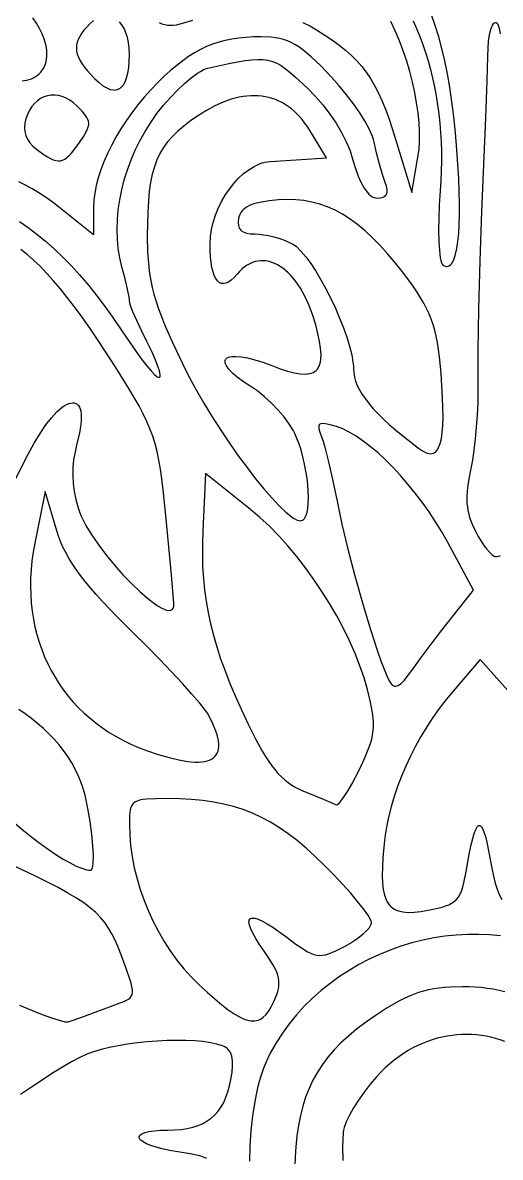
# Model space of a CAD drawing. Header units: millimetres. Extents: x -4.46 to 4.46, y -4.6 to 4.42.
# Drawn here: x -0.707 to 0.033, y -0.084 to 1.675 of the extents above; entities that cross this region are included whole.
import ezdxf

# ---------------------------------------------------------------- set-up
doc = ezdxf.new("R2010")
doc.units = ezdxf.units.MM

msp = doc.modelspace()

# ---------------------------------------------------------------- linework, layer by layer
at = {"flags": 128}
for points in [[(-0.671186, 1.64115), (-0.673614, 1.649115), (-0.676904, 1.657313), (-0.680951, 1.665629), (-0.685652, 1.673949), (-0.690899, 1.682158)], [(-0.59716, 1.677976), (-0.602686, 1.673094), (-0.607658, 1.667903), (-0.611962, 1.662915), (-0.615598, 1.658095), (-0.618566, 1.653409), (-0.620867, 1.648821), (-0.622499, 1.644296), (-0.623463, 1.6398), (-0.623758, 1.635298), (-0.623383, 1.630753), (-0.62234, 1.626133), (-0.620626, 1.621401), (-0.618243, 1.616522), (-0.61519, 1.611462), (-0.611466, 1.606186), (-0.607071, 1.600658), (-0.602006, 1.594844), (-0.595146, 1.587695), (-0.588642, 1.581783), (-0.582506, 1.577103), (-0.576751, 1.573649), (-0.571386, 1.571415), (-0.566426, 1.570395), (-0.564101, 1.570338), (-0.561882, 1.570582), (-0.559769, 1.571127), (-0.557765, 1.571971), (-0.55587, 1.573114), (-0.554087, 1.574556), (-0.550862, 1.578329), (-0.548099, 1.583286), (-0.545813, 1.589421), (-0.544013, 1.596726), (-0.542713, 1.605197), (-0.541924, 1.614826), (-0.541659, 1.625608)], [(-0.541659, 1.625608), (-0.542021, 1.635073), (-0.543076, 1.643851), (-0.544773, 1.651905), (-0.547063, 1.659196), (-0.549897, 1.665685), (-0.553223, 1.671334), (-0.556993, 1.676104)], [(-0.495404, 1.674975), (-0.491151, 1.673053), (-0.486914, 1.671702), (-0.482606, 1.6709), (-0.478142, 1.670626), (-0.473438, 1.670858), (-0.468406, 1.671575), (-0.457024, 1.674376), (-0.443311, 1.678858)], [(-0.272889, 1.674946), (-0.262123, 1.669592), (-0.251631, 1.663567), (-0.238914, 1.655538), (-0.227238, 1.647672), (-0.216524, 1.63986), (-0.206694, 1.631993), (-0.197671, 1.623964), (-0.189376, 1.615665), (-0.181731, 1.606987), (-0.174659, 1.597822), (-0.16808, 1.588062), (-0.161918, 1.577598), (-0.156094, 1.566322), (-0.150529, 1.554127), (-0.145147, 1.540904), (-0.139869, 1.526544), (-0.134616, 1.51094), (-0.129311, 1.493983), (-0.104325, 1.411594), (-0.094673, 1.466206), (-0.093035, 1.478378), (-0.092228, 1.491476), (-0.092221, 1.505377), (-0.092987, 1.519962), (-0.094496, 1.535108), (-0.096719, 1.550695), (-0.099627, 1.5666), (-0.10319, 1.582704), (-0.10738, 1.598884), (-0.112167, 1.61502), (-0.117523, 1.63099), (-0.123419, 1.646672), (-0.129824, 1.661947), (-0.136711, 1.676692)], [(-0.102349, 1.677634), (-0.097015, 1.665653), (-0.092014, 1.653429), (-0.08735, 1.640966), (-0.083023, 1.628272), (-0.079036, 1.615352), (-0.075392, 1.602213), (-0.072093, 1.588861), (-0.06914, 1.575302), (-0.066536, 1.561542), (-0.064284, 1.547588), (-0.062385, 1.533446), (-0.060842, 1.519122), (-0.059657, 1.504621), (-0.058832, 1.489952), (-0.058369, 1.475118), (-0.058271, 1.460128), (-0.05854, 1.444986), (-0.059178, 1.4297), (-0.060186, 1.414275), (-0.061601, 1.392489), (-0.062431, 1.371861), (-0.062692, 1.352866), (-0.062402, 1.335976), (-0.061578, 1.321665), (-0.060237, 1.310404), (-0.059379, 1.306066), (-0.058397, 1.302667), (-0.057296, 1.300268), (-0.056075, 1.298928), (-0.053926, 1.297811), (-0.051867, 1.297168), (-0.049898, 1.296995), (-0.04802, 1.297287), (-0.046234, 1.298041), (-0.044539, 1.299253), (-0.042937, 1.300918), (-0.041428, 1.303032), (-0.038691, 1.308592), (-0.036331, 1.315898), (-0.034353, 1.324918), (-0.032761, 1.335619), (-0.031559, 1.347967), (-0.030751, 1.361929), (-0.03034, 1.377473), (-0.030331, 1.394565), (-0.030728, 1.413171), (-0.031535, 1.433259), (-0.032756, 1.454795), (-0.034395, 1.477747)], [(-0.034395, 1.477747), (-0.036651, 1.503961), (-0.039221, 1.52878), (-0.04213, 1.552287), (-0.045401, 1.574563), (-0.049057, 1.595688), (-0.053123, 1.615745), (-0.057623, 1.634815), (-0.062579, 1.652978), (-0.068016, 1.670317), (-0.073958, 1.686912)], [(0.033337, 1.65767), (0.032043, 1.663844), (0.030683, 1.668604), (0.029262, 1.671882), (0.027786, 1.673608), (0.026242, 1.674283), (0.024761, 1.674375), (0.023346, 1.673898), (0.022001, 1.672866), (0.020731, 1.671293), (0.019539, 1.669194), (0.017407, 1.663471), (0.015639, 1.655812), (0.014266, 1.646329), (0.013323, 1.635136), (0.012841, 1.622344), (0.011815, 1.58486), (0.009787, 1.527039), (0.003911, 1.381942), (0.001019, 1.305528), (-0.001048, 1.230942), (-0.002093, 1.166731), (-0.002172, 1.141187), (-0.001923, 1.121442), (-0.001782, 1.104199), (-0.002165, 1.085826), (-0.003024, 1.06689), (-0.004317, 1.047956), (-0.005996, 1.029589), (-0.008018, 1.012356), (-0.010337, 0.996822), (-0.012909, 0.983553), (-0.016068, 0.967963), (-0.018114, 0.953994), (-0.019022, 0.941327), (-0.018768, 0.929645), (-0.018198, 0.924074), (-0.017329, 0.91863), (-0.016157, 0.913274), (-0.01468, 0.907965), (-0.010798, 0.897332), (-0.005659, 0.886414), (-0.001357, 0.878541), (0.003096, 0.871196), (0.007574, 0.86454), (0.011945, 0.858733), (0.016083, 0.853937), (0.019857, 0.850312), (0.023139, 0.848019), (0.024555, 0.847423), (0.0258, 0.847219), (0.028196, 0.847422), (0.030563, 0.848018), (0.032896, 0.848994)], [(-0.522867, 1.197775), (-0.53031, 1.213116), (-0.536275, 1.226772), (-0.540154, 1.237255), (-0.541121, 1.240843), (-0.541339, 1.243081), (-0.541416, 1.245474), (-0.541988, 1.249519), (-0.544426, 1.26169), (-0.548265, 1.277848), (-0.553117, 1.296247), (-0.556424, 1.310197), (-0.558772, 1.324556), (-0.560174, 1.339263), (-0.560644, 1.354255), (-0.560198, 1.369471), (-0.55885, 1.384847), (-0.556613, 1.400321), (-0.553502, 1.415832), (-0.549532, 1.431317), (-0.544716, 1.446715), (-0.539069, 1.461961), (-0.532605, 1.476995), (-0.525339, 1.491755), (-0.517284, 1.506177), (-0.508455, 1.5202), (-0.498867, 1.533761), (-0.488688, 1.546645), (-0.477961, 1.558939), (-0.467007, 1.570354), (-0.45615, 1.580601), (-0.445711, 1.589393), (-0.436014, 1.596441), (-0.431543, 1.59922), (-0.427379, 1.601456), (-0.423562, 1.603111), (-0.420131, 1.60415), (-0.387548, 1.611275), (-0.37415, 1.613954), (-0.362379, 1.615982), (-0.35201, 1.617314), (-0.342819, 1.617905), (-0.334578, 1.617708), (-0.327063, 1.61668), (-0.320049, 1.614773), (-0.313308, 1.611942), (-0.306617, 1.608142), (-0.29975, 1.603328), (-0.292481, 1.597453), (-0.284584, 1.590472), (-0.266006, 1.573011), (-0.253413, 1.560272), (-0.24173, 1.546943), (-0.231039, 1.533154), (-0.221423, 1.519032), (-0.212962, 1.504707), (-0.20574, 1.490308), (-0.202619, 1.483121), (-0.199839, 1.475964), (-0.197409, 1.468852), (-0.195339, 1.461803), (-0.191388, 1.448468), (-0.187144, 1.436713), (-0.182644, 1.426598), (-0.17793, 1.418185), (-0.173038, 1.411535), (-0.170537, 1.40889), (-0.168007, 1.406709), (-0.165452, 1.404999), (-0.162877, 1.403769), (-0.160287, 1.403025), (-0.157686, 1.402775), (-0.152562, 1.40313), (-0.148481, 1.404208), (-0.145435, 1.406031), (-0.144296, 1.407228), (-0.14341, 1.408621), (-0.142397, 1.411999), (-0.142384, 1.416187), (-0.143359, 1.421207), (-0.145311, 1.427081), (-0.149567, 1.439523), (-0.154209, 1.45544), (-0.158677, 1.472782), (-0.162409, 1.489497), (-0.163493, 1.493704), (-0.165141, 1.49843), (-0.16999, 1.509233), (-0.176686, 1.521493), (-0.184957, 1.534798), (-0.194533, 1.548733), (-0.205143, 1.562886), (-0.216516, 1.576843), (-0.228381, 1.590192), (-0.245208, 1.607779), (-0.259861, 1.621861), (-0.266567, 1.6277), (-0.272962, 1.632796), (-0.279123, 1.637195), (-0.285129, 1.640942), (-0.291057, 1.64408), (-0.296984, 1.646655), (-0.302987, 1.648711), (-0.309145, 1.650293), (-0.315534, 1.651446), (-0.322232, 1.652214), (-0.336867, 1.652775), (-0.349296, 1.652574), (-0.361087, 1.651951), (-0.372308, 1.650875), (-0.383029, 1.649317), (-0.393318, 1.647245), (-0.403244, 1.64463), (-0.412875, 1.641442), (-0.42228, 1.63765), (-0.431528, 1.633224), (-0.440688, 1.628133), (-0.449827, 1.622348), (-0.459015, 1.615838), (-0.468321, 1.608572), (-0.477813, 1.600521), (-0.48756, 1.591654), (-0.497631, 1.581942), (-0.508365, 1.570872), (-0.518662, 1.559348), (-0.528488, 1.547438), (-0.537806, 1.535213), (-0.546582, 1.522739), (-0.554781, 1.510086), (-0.562366, 1.497322), (-0.569303, 1.484516), (-0.575556, 1.471737), (-0.58109, 1.459053), (-0.58587, 1.446532), (-0.589859, 1.434244), (-0.593024, 1.422257), (-0.595328, 1.41064), (-0.596737, 1.399461), (-0.597214, 1.388789), (-0.597214, 1.345914), (-0.651311, 1.389372), (-0.661305, 1.397094), (-0.671424, 1.404301), (-0.681657, 1.410993), (-0.691995, 1.417171), (-0.702428, 1.422834), (-0.712945, 1.427984)], [(-0.707743, 1.584605), (-0.703931, 1.584968), (-0.700233, 1.585629), (-0.696665, 1.586582), (-0.693244, 1.58782), (-0.689984, 1.589337), (-0.686901, 1.591127), (-0.684012, 1.593183), (-0.681331, 1.595498), (-0.678875, 1.598066), (-0.67666, 1.60088), (-0.6747, 1.603934), (-0.673013, 1.607222), (-0.671613, 1.610737), (-0.670516, 1.614472), (-0.669738, 1.618421), (-0.669295, 1.622578), (-0.669203, 1.626936), (-0.669477, 1.631488), (-0.670133, 1.636228), (-0.671186, 1.64115)], [(-0.62245, 1.545289), (-0.628069, 1.55037), (-0.633826, 1.554552), (-0.639673, 1.557848), (-0.645562, 1.56027), (-0.651446, 1.56183), (-0.657277, 1.562538), (-0.663006, 1.562409), (-0.668586, 1.561452), (-0.673969, 1.559681), (-0.679107, 1.557107), (-0.683953, 1.553742), (-0.688458, 1.549598), (-0.692575, 1.544686), (-0.696256, 1.53902), (-0.699452, 1.53261), (-0.702117, 1.525469), (-0.703729, 1.518785), (-0.704268, 1.512305), (-0.703739, 1.506045), (-0.702148, 1.50002), (-0.699501, 1.494245), (-0.695805, 1.488737), (-0.691063, 1.48351), (-0.685284, 1.478581), (-0.673511, 1.470037), (-0.668436, 1.466753), (-0.663812, 1.464141), (-0.659571, 1.462213), (-0.655645, 1.460979), (-0.651966, 1.460449), (-0.648468, 1.460636), (-0.645082, 1.461549), (-0.64174, 1.4632), (-0.638376, 1.465599), (-0.63492, 1.468756), (-0.631307, 1.472684), (-0.627467, 1.477392), (-0.618839, 1.489192), (-0.61236, 1.498773), (-0.607798, 1.506637), (-0.606246, 1.510078), (-0.605184, 1.513274), (-0.604618, 1.516287), (-0.604551, 1.519178), (-0.604987, 1.522008), (-0.605929, 1.524839), (-0.607383, 1.527733), (-0.609351, 1.53075), (-0.614847, 1.537403), (-0.62245, 1.545289)], [(-0.283117, 1.033053), (-0.285343, 1.037907), (-0.288028, 1.042947), (-0.29463, 1.053427), (-0.302635, 1.064174), (-0.311752, 1.074869), (-0.321695, 1.085193), (-0.332172, 1.094826), (-0.342895, 1.103451), (-0.353575, 1.110747), (-0.36508, 1.118255), (-0.374558, 1.125255), (-0.382057, 1.131701), (-0.387625, 1.137545), (-0.39131, 1.142738), (-0.39246, 1.145076), (-0.393158, 1.147233), (-0.393408, 1.149204), (-0.393218, 1.150982), (-0.392592, 1.152563), (-0.391537, 1.153938), (-0.390059, 1.155104), (-0.388163, 1.156052), (-0.385857, 1.156779), (-0.383144, 1.157277), (-0.376527, 1.157565), (-0.368361, 1.156868), (-0.358691, 1.155139), (-0.347567, 1.152328), (-0.335036, 1.14839), (-0.321145, 1.143275), (-0.308262, 1.138478), (-0.296652, 1.134733), (-0.286289, 1.132065), (-0.277146, 1.130498), (-0.269197, 1.130058), (-0.265662, 1.130268), (-0.262415, 1.130768), (-0.259454, 1.131562), (-0.256774, 1.132653), (-0.254373, 1.134044), (-0.252247, 1.135739), (-0.250393, 1.137739), (-0.248808, 1.140048), (-0.247488, 1.14267), (-0.24643, 1.145607), (-0.245631, 1.148862), (-0.245087, 1.152439), (-0.244752, 1.16057), (-0.245399, 1.170023), (-0.247001, 1.180824), (-0.249532, 1.192997), (-0.252964, 1.206567), (-0.257873, 1.222611), (-0.263501, 1.237398), (-0.269771, 1.250879), (-0.276607, 1.263005), (-0.283933, 1.273726), (-0.287755, 1.278545), (-0.291671, 1.282993), (-0.29567, 1.287067), (-0.299744, 1.290758), (-0.303883, 1.294061), (-0.308077, 1.296969), (-0.312317, 1.299478), (-0.316592, 1.30158), (-0.320895, 1.303269), (-0.325213, 1.304539), (-0.32954, 1.305385), (-0.333864, 1.305799), (-0.338176, 1.305776), (-0.342466, 1.305309), (-0.346726, 1.304393), (-0.350945, 1.303021), (-0.355113, 1.301187), (-0.359222, 1.298885), (-0.363261, 1.296108), (-0.367222, 1.292851), (-0.371093, 1.289108), (-0.374867, 1.284872), (-0.379532, 1.279694), (-0.383972, 1.275655), (-0.388177, 1.272745), (-0.392137, 1.27095), (-0.395841, 1.27026), (-0.399278, 1.270662), (-0.402438, 1.272145), (-0.40531, 1.274695), (-0.407883, 1.278302), (-0.410148, 1.282953), (-0.412094, 1.288637), (-0.413709, 1.295341), (-0.414984, 1.303054), (-0.415907, 1.311763), (-0.416469, 1.321456), (-0.416659, 1.332122), (-0.416098, 1.343096), (-0.414469, 1.354173), (-0.41185, 1.365246), (-0.40832, 1.376208), (-0.403957, 1.386949), (-0.398841, 1.397362), (-0.39305, 1.40734), (-0.386664, 1.416773), (-0.37976, 1.425555), (-0.372418, 1.433577), (-0.364717, 1.440731), (-0.356735, 1.446909), (-0.348551, 1.452004), (-0.340244, 1.455907), (-0.336069, 1.457378), (-0.331892, 1.45851), (-0.327725, 1.459291), (-0.323575, 1.459706), (-0.267561, 1.463164), (-0.236506, 1.465275), (-0.262811, 1.50865), (-0.266406, 1.514293), (-0.270152, 1.519621), (-0.274047, 1.524633), (-0.278088, 1.529328), (-0.282269, 1.533707), (-0.286589, 1.537768), (-0.291042, 1.541511), (-0.295626, 1.544937), (-0.300338, 1.548043), (-0.305172, 1.550831), (-0.310127, 1.553299), (-0.315197, 1.555447), (-0.320381, 1.557274), (-0.325673, 1.558781), (-0.331071, 1.559966), (-0.33657, 1.560829), (-0.342168, 1.56137), (-0.34786, 1.561588), (-0.353643, 1.561483), (-0.359514, 1.561054), (-0.365468, 1.560301), (-0.371503, 1.559224), (-0.383798, 1.556093), (-0.39637, 1.551659), (-0.409192, 1.545917), (-0.422232, 1.538865), (-0.435464, 1.530497), (-0.447036, 1.522368), (-0.45746, 1.514382), (-0.466792, 1.506408), (-0.475086, 1.498313), (-0.482399, 1.489967), (-0.488785, 1.481237), (-0.494301, 1.471992), (-0.499001, 1.4621), (-0.50294, 1.451429), (-0.506175, 1.439847), (-0.50876, 1.427223), (-0.510751, 1.413425), (-0.512204, 1.398321), (-0.513172, 1.38178), (-0.513713, 1.36367), (-0.513881, 1.343858), (-0.513393, 1.319009), (-0.512724, 1.307517), (-0.511721, 1.296462), (-0.510346, 1.285701), (-0.508558, 1.275096), (-0.506321, 1.264505), (-0.503594, 1.253789), (-0.500341, 1.242807), (-0.496521, 1.23142), (-0.492096, 1.219486), (-0.487027, 1.206866), (-0.474806, 1.179007), (-0.459548, 1.146719), (-0.449374, 1.126569), (-0.438156, 1.105904), (-0.426081, 1.084974), (-0.413337, 1.064031), (-0.400112, 1.043324), (-0.386594, 1.023104), (-0.37297, 1.003622), (-0.359428, 0.985127), (-0.346156, 0.967871), (-0.333342, 0.952103), (-0.321174, 0.938074), (-0.309839, 0.926034), (-0.299525, 0.916234), (-0.29481, 0.912252), (-0.29042, 0.908924), (-0.28638, 0.906281), (-0.282712, 0.904354), (-0.279441, 0.903175), (-0.276589, 0.902775), (-0.27486, 0.903001), (-0.273265, 0.903665), (-0.271803, 0.90475), (-0.270474, 0.906235), (-0.268208, 0.910331), (-0.266461, 0.915801), (-0.265224, 0.922492), (-0.26449, 0.930252), (-0.264251, 0.938928), (-0.264499, 0.948367), (-0.265227, 0.958417), (-0.266428, 0.968926), (-0.268093, 0.97974), (-0.270214, 0.990707), (-0.272785, 1.001674), (-0.275798, 1.012489), (-0.279244, 1.023), (-0.283117, 1.033053)], [(-0.05895, 1.131428), (-0.06139, 1.157012), (-0.062833, 1.168361), (-0.064485, 1.178905), (-0.06639, 1.188764), (-0.068591, 1.198055), (-0.071134, 1.206896), (-0.074061, 1.215405), (-0.077419, 1.223702), (-0.081251, 1.231904), (-0.085601, 1.240129), (-0.090513, 1.248496), (-0.096032, 1.257123), (-0.102202, 1.266129), (-0.116673, 1.285747), (-0.129091, 1.30155), (-0.14125, 1.31607), (-0.153198, 1.329334), (-0.164981, 1.341371), (-0.176645, 1.352207), (-0.188238, 1.36187), (-0.199804, 1.370388), (-0.211391, 1.377787), (-0.223046, 1.384096), (-0.234815, 1.389342), (-0.246744, 1.393552), (-0.25888, 1.396753), (-0.271269, 1.398974), (-0.283958, 1.400241), (-0.296994, 1.400582), (-0.310423, 1.400025), (-0.32488, 1.398649), (-0.337171, 1.396763), (-0.347419, 1.394311), (-0.351817, 1.392854), (-0.355751, 1.391233), (-0.359237, 1.389442), (-0.362292, 1.387474), (-0.364929, 1.38532), (-0.367167, 1.382974), (-0.369019, 1.380429), (-0.370502, 1.377677), (-0.371631, 1.374712), (-0.372423, 1.371525), (-0.373122, 1.365596), (-0.372784, 1.36055), (-0.372217, 1.358349), (-0.37138, 1.356358), (-0.370268, 1.354573), (-0.368879, 1.352992), (-0.367209, 1.35161), (-0.365253, 1.350424), (-0.360471, 1.348625), (-0.354505, 1.347566), (-0.347325, 1.347219), (-0.340783, 1.346913), (-0.333576, 1.346036), (-0.325938, 1.344649), (-0.318108, 1.342813), (-0.310322, 1.340591), (-0.302816, 1.338044), (-0.295826, 1.335233), (-0.289589, 1.332219), (-0.286392, 1.330241), (-0.283045, 1.327662), (-0.275968, 1.320841), (-0.268491, 1.312024), (-0.260743, 1.30148), (-0.252858, 1.289478), (-0.244966, 1.276286), (-0.237198, 1.262173), (-0.229686, 1.247407), (-0.222562, 1.232257), (-0.215957, 1.216992), (-0.210001, 1.201879), (-0.204828, 1.187188), (-0.200567, 1.173187), (-0.19735, 1.160145), (-0.195309, 1.14833), (-0.194771, 1.142967), (-0.194575, 1.138011), (-0.194192, 1.131823), (-0.193079, 1.125507), (-0.191226, 1.119049), (-0.188618, 1.112432), (-0.185243, 1.105643), (-0.181089, 1.098664), (-0.176143, 1.091481), (-0.170393, 1.084079), (-0.163825, 1.076441), (-0.156428, 1.068553), (-0.148188, 1.060398), (-0.139093, 1.051962), (-0.12913, 1.043229), (-0.118287, 1.034184), (-0.093909, 1.015094), (-0.087786, 1.010938), (-0.08223, 1.008167), (-0.079662, 1.007309), (-0.077232, 1.00681), (-0.074939, 1.006671), (-0.072782, 1.006897), (-0.070761, 1.007491), (-0.068873, 1.008458), (-0.067118, 1.0098), (-0.065494, 1.011522), (-0.064001, 1.013628), (-0.062638, 1.01612), (-0.060294, 1.022282), (-0.058455, 1.030037), (-0.057111, 1.039414), (-0.056254, 1.050444), (-0.055874, 1.063157), (-0.055962, 1.077582), (-0.05651, 1.093749), (-0.057509, 1.111687), (-0.05895, 1.131428)], [(-0.711877, 1.36635), (-0.69843, 1.357173), (-0.684988, 1.34709), (-0.671562, 1.336106), (-0.658163, 1.324224), (-0.644803, 1.311448), (-0.631493, 1.297784), (-0.618243, 1.283234), (-0.605064, 1.267804), (-0.591968, 1.251497), (-0.578965, 1.234318), (-0.566067, 1.21627), (-0.553284, 1.197358), (-0.541899, 1.180332), (-0.531656, 1.165581), (-0.522583, 1.153104), (-0.514705, 1.142902), (-0.508048, 1.134974), (-0.502638, 1.12932), (-0.498501, 1.12594), (-0.496919, 1.125102), (-0.495664, 1.124832), (-0.494741, 1.125131), (-0.494152, 1.125998), (-0.493901, 1.127433), (-0.493991, 1.129436), (-0.495208, 1.135147), (-0.497829, 1.14313), (-0.501879, 1.153384), (-0.507384, 1.16591), (-0.514372, 1.180707), (-0.522867, 1.197775)], [(-0.4852, 0.911053), (-0.489302, 0.95062), (-0.491374, 0.967528), (-0.49358, 0.982868), (-0.496007, 0.996903), (-0.498745, 1.009896), (-0.501882, 1.022108), (-0.505508, 1.033803), (-0.50971, 1.045242), (-0.514578, 1.056689), (-0.520201, 1.068406), (-0.526667, 1.080654), (-0.534066, 1.093698), (-0.542485, 1.107798), (-0.562742, 1.140219), (-0.589877, 1.181939), (-0.602587, 1.200671), (-0.614787, 1.218056), (-0.626527, 1.23415), (-0.637853, 1.249006), (-0.648814, 1.262679), (-0.659457, 1.275225), (-0.66983, 1.286696), (-0.679981, 1.297149), (-0.689956, 1.306636), (-0.699805, 1.315214), (-0.709574, 1.322935)], [(-0.731548, 0.940706), (-0.698506, 1.005747), (-0.689212, 1.023008), (-0.679984, 1.038225), (-0.67094, 1.051375), (-0.662194, 1.06243), (-0.653863, 1.071366), (-0.649889, 1.075031), (-0.646062, 1.078156), (-0.642397, 1.080739), (-0.638909, 1.082775), (-0.635611, 1.084263), (-0.632518, 1.085199), (-0.629645, 1.085579), (-0.627006, 1.0854), (-0.624616, 1.084659), (-0.622489, 1.083353), (-0.620639, 1.081479), (-0.619082, 1.079034), (-0.617832, 1.076013), (-0.616902, 1.072415), (-0.616309, 1.068236), (-0.616065, 1.063472), (-0.616186, 1.058121), (-0.616687, 1.05218), (-0.617581, 1.045644), (-0.618883, 1.038511), (-0.62277, 1.022442), (-0.625822, 1.009817), (-0.627948, 0.997371), (-0.629144, 0.98504), (-0.62941, 0.972761), (-0.628745, 0.960472), (-0.627147, 0.94811), (-0.624614, 0.935611), (-0.621145, 0.922914), (-0.618906, 0.916461), (-0.616072, 0.909684), (-0.612686, 0.902627), (-0.608793, 0.895334), (-0.599659, 0.880216), (-0.589023, 0.864684), (-0.577238, 0.849089), (-0.564656, 0.833784), (-0.55163, 0.819123), (-0.538513, 0.805457), (-0.525657, 0.79314), (-0.513414, 0.782524), (-0.502138, 0.773962), (-0.496972, 0.770561), (-0.49218, 0.767806), (-0.487806, 0.765741), (-0.483894, 0.76441), (-0.480488, 0.763857), (-0.477632, 0.764126), (-0.47537, 0.76526), (-0.473746, 0.767306), (-0.472804, 0.770305), (-0.472589, 0.774303), (-0.476447, 0.818766), (-0.4852, 0.911053)], [(-0.04245, 0.752581), (-0.00852, 0.795108), (-0.04902, 0.869983), (-0.057915, 0.885718), (-0.067447, 0.90125), (-0.077531, 0.916492), (-0.088083, 0.931358), (-0.099021, 0.94576), (-0.110261, 0.959611), (-0.121718, 0.972824), (-0.13331, 0.985313), (-0.144952, 0.996991), (-0.156561, 1.00777), (-0.168054, 1.017563), (-0.179346, 1.026284), (-0.190354, 1.033846), (-0.200995, 1.040161), (-0.211185, 1.045144), (-0.220839, 1.048706), (-0.230424, 1.051418), (-0.237782, 1.053003), (-0.243071, 1.053354), (-0.244988, 1.053033), (-0.246447, 1.052364), (-0.247466, 1.051332), (-0.248066, 1.049925), (-0.248266, 1.048129), (-0.248085, 1.04593), (-0.246661, 1.040273), (-0.24395, 1.032844), (-0.241606, 1.026081), (-0.238858, 1.016758), (-0.232551, 0.99211), (-0.225833, 0.962257), (-0.219506, 0.930553), (-0.216381, 0.91481), (-0.212576, 0.897399), (-0.203294, 0.858832), (-0.192391, 0.817365), (-0.1806, 0.775513), (-0.168651, 0.735789), (-0.157275, 0.700707), (-0.152032, 0.685693), (-0.147206, 0.672781), (-0.142889, 0.662287), (-0.139173, 0.654525), (-0.136181, 0.649977), (-0.134613, 0.648386), (-0.132979, 0.647259), (-0.131262, 0.646605), (-0.129447, 0.646431), (-0.12752, 0.646744), (-0.125466, 0.647553), (-0.123269, 0.648864), (-0.120915, 0.650685), (-0.115675, 0.655888), (-0.109624, 0.663222), (-0.102645, 0.672747), (-0.089771, 0.690594), (-0.074131, 0.711596), (-0.0577, 0.733132), (-0.04245, 0.752581)], [(-0.173034, 0.641081), (-0.178236, 0.659373), (-0.184619, 0.678117), (-0.192104, 0.697193), (-0.200614, 0.716479), (-0.210069, 0.735856), (-0.220393, 0.755202), (-0.231506, 0.774397), (-0.243331, 0.79332), (-0.255789, 0.811851), (-0.268802, 0.82987), (-0.282292, 0.847254), (-0.29618, 0.863885), (-0.310389, 0.879641), (-0.324841, 0.894402), (-0.339457, 0.908047), (-0.354159, 0.920456), (-0.423603, 0.9759), (-0.427867, 0.887247), (-0.428528, 0.868109), (-0.428625, 0.849491), (-0.428135, 0.831295), (-0.427035, 0.813419), (-0.425301, 0.795766), (-0.42291, 0.778233), (-0.419838, 0.760723), (-0.416063, 0.743134), (-0.411561, 0.725368), (-0.406308, 0.707324), (-0.400282, 0.688902), (-0.393459, 0.670003), (-0.385815, 0.650527), (-0.377328, 0.630373), (-0.367973, 0.609443), (-0.357728, 0.587636), (-0.346435, 0.564989), (-0.335891, 0.5458), (-0.330814, 0.537397), (-0.325819, 0.529732), (-0.320873, 0.522763), (-0.31594, 0.516447), (-0.310986, 0.510742), (-0.305976, 0.505606), (-0.300876, 0.500997), (-0.29565, 0.496872), (-0.290264, 0.49319), (-0.284683, 0.489907), (-0.278873, 0.486982), (-0.272798, 0.484372), (-0.239758, 0.470815), (-0.227979, 0.465644), (-0.221603, 0.462497), (-0.220685, 0.462339), (-0.2195, 0.462788), (-0.216405, 0.465396), (-0.212466, 0.470097), (-0.207832, 0.476667), (-0.202651, 0.484882), (-0.197072, 0.494517), (-0.191242, 0.505348), (-0.185311, 0.51715), (-0.176855, 0.535227), (-0.170569, 0.550633), (-0.168209, 0.557637), (-0.166356, 0.564335), (-0.164997, 0.570848), (-0.164121, 0.577298), (-0.163714, 0.583804), (-0.163767, 0.590488), (-0.164265, 0.59747), (-0.165198, 0.604871), (-0.168319, 0.621413), (-0.173034, 0.641081)], [(-0.418603, 0.600858), (-0.420741, 0.604381), (-0.423844, 0.608803), (-0.432706, 0.62008), (-0.444711, 0.634166), (-0.459381, 0.650539), (-0.476239, 0.668674), (-0.494806, 0.68805), (-0.514606, 0.708142), (-0.535159, 0.728428), (-0.561158, 0.754263), (-0.583345, 0.777547), (-0.593107, 0.788363), (-0.602034, 0.798699), (-0.610164, 0.808606), (-0.617537, 0.818138), (-0.624193, 0.827346), (-0.63017, 0.836284), (-0.635507, 0.845002), (-0.640245, 0.853555), (-0.644421, 0.861993), (-0.648076, 0.870371), (-0.651249, 0.878739), (-0.653978, 0.88715), (-0.672103, 0.947928), (-0.688103, 0.867775), (-0.690551, 0.854142), (-0.692432, 0.84063), (-0.693753, 0.827252), (-0.694519, 0.814016), (-0.694737, 0.800936), (-0.694411, 0.788021), (-0.69355, 0.775284), (-0.692157, 0.762734), (-0.69024, 0.750384), (-0.687804, 0.738244), (-0.684855, 0.726325), (-0.6814, 0.714638), (-0.677443, 0.703195), (-0.672992, 0.692007), (-0.668052, 0.681084), (-0.662629, 0.670438), (-0.656729, 0.66008), (-0.650358, 0.650021), (-0.643523, 0.640272), (-0.636228, 0.630844), (-0.62848, 0.621748), (-0.620285, 0.612995), (-0.611649, 0.604597), (-0.602578, 0.596564), (-0.593077, 0.588908), (-0.583154, 0.581639), (-0.572813, 0.574769), (-0.562062, 0.568309), (-0.550904, 0.56227), (-0.539348, 0.556663), (-0.527398, 0.551499), (-0.515061, 0.546789), (-0.496833, 0.54063), (-0.480206, 0.535757), (-0.465188, 0.532166), (-0.451783, 0.529854), (-0.439996, 0.528819), (-0.434711, 0.52878), (-0.429832, 0.529058), (-0.42536, 0.529654), (-0.421297, 0.530567), (-0.417641, 0.531798), (-0.414395, 0.533344), (-0.411558, 0.535208), (-0.409132, 0.537387), (-0.407116, 0.539881), (-0.405512, 0.542691), (-0.404321, 0.545815), (-0.403542, 0.549254), (-0.403177, 0.553007), (-0.403226, 0.557074), (-0.403689, 0.561454), (-0.404568, 0.566147), (-0.405864, 0.571153), (-0.407575, 0.576471), (-0.412252, 0.588042), (-0.418603, 0.600858)], [(0.057244, 0.624997), (0.001564, 0.687497), (-0.040298, 0.638886), (-0.051236, 0.625673), (-0.061708, 0.611985), (-0.071694, 0.59787), (-0.081173, 0.583374), (-0.090123, 0.568545), (-0.098525, 0.553429), (-0.106358, 0.538072), (-0.1136, 0.522522), (-0.120231, 0.506824), (-0.12623, 0.491027), (-0.131577, 0.475177), (-0.136251, 0.45932), (-0.14023, 0.443503), (-0.143495, 0.427773), (-0.146025, 0.412177), (-0.147798, 0.396761), (-0.149096, 0.38046), (-0.149853, 0.36581), (-0.150023, 0.352749), (-0.149563, 0.341215), (-0.148428, 0.331145), (-0.146574, 0.322477), (-0.143957, 0.315147), (-0.142348, 0.311964), (-0.140532, 0.309093), (-0.138503, 0.306525), (-0.136256, 0.304252), (-0.133784, 0.302267), (-0.131083, 0.300562), (-0.128147, 0.299129), (-0.124971, 0.297961), (-0.117874, 0.296384), (-0.109748, 0.295771), (-0.100549, 0.296057), (-0.090233, 0.297182), (-0.078756, 0.299081), (-0.063728, 0.302223), (-0.057409, 0.303882), (-0.05181, 0.305679), (-0.046875, 0.30767), (-0.042546, 0.309915), (-0.038766, 0.312471), (-0.03548, 0.315397), (-0.032629, 0.318751), (-0.030157, 0.322591), (-0.028007, 0.326976), (-0.026121, 0.331963), (-0.024444, 0.337612), (-0.022917, 0.343981), (-0.020089, 0.359108), (-0.014782, 0.388644), (-0.012285, 0.400452), (-0.009873, 0.410297), (-0.007533, 0.418184), (-0.005253, 0.424121), (-0.003018, 0.428114), (-0.001913, 0.429383), (-0.000815, 0.430169), (0.000279, 0.430473), (0.001369, 0.430294), (0.002459, 0.429635), (0.003549, 0.428495), (0.005736, 0.42478), (0.007946, 0.419153), (0.010191, 0.411623), (0.012484, 0.402196), (0.017272, 0.377678), (0.019748, 0.364119), (0.022251, 0.352032), (0.02491, 0.341296), (0.027855, 0.33179), (0.031214, 0.323392), (0.035116, 0.315982)], [(-0.610325, 0.477247), (-0.613119, 0.487695), (-0.616597, 0.497979), (-0.620735, 0.508082), (-0.62551, 0.517991), (-0.630895, 0.527693), (-0.636868, 0.537171), (-0.643403, 0.546412), (-0.650476, 0.555401), (-0.658063, 0.564125), (-0.666139, 0.572568), (-0.674679, 0.580716), (-0.683659, 0.588555), (-0.693055, 0.596071), (-0.702842, 0.603248), (-0.712996, 0.610074)], [(-0.718914, 0.433911), (-0.705656, 0.422826), (-0.692542, 0.412355), (-0.679697, 0.402591), (-0.667246, 0.393628), (-0.655314, 0.385558), (-0.644028, 0.378475), (-0.633513, 0.372471), (-0.623894, 0.367639), (-0.615298, 0.364073), (-0.607848, 0.361865), (-0.604594, 0.361299), (-0.601673, 0.361108), (-0.60092, 0.361289), (-0.600244, 0.361824), (-0.599114, 0.363902), (-0.598275, 0.367236), (-0.59772, 0.371722), (-0.597428, 0.383731), (-0.598176, 0.399089), (-0.599902, 0.416959), (-0.602544, 0.436501), (-0.606039, 0.456877), (-0.610325, 0.477247)], [(-0.333117, 0.235803), (-0.340214, 0.246137), (-0.346, 0.255337), (-0.350494, 0.263389), (-0.353713, 0.270283), (-0.355674, 0.276006), (-0.356395, 0.280547), (-0.356296, 0.282371), (-0.355893, 0.283895), (-0.355189, 0.285117), (-0.354186, 0.286037), (-0.352887, 0.286653), (-0.351292, 0.286963), (-0.347228, 0.286659), (-0.342012, 0.285116), (-0.33566, 0.28232), (-0.328191, 0.278261), (-0.319623, 0.272927), (-0.309972, 0.266306), (-0.299256, 0.258386), (-0.283613, 0.246653), (-0.271056, 0.238037), (-0.265645, 0.234848), (-0.260658, 0.232379), (-0.255979, 0.230609), (-0.251492, 0.22952), (-0.247081, 0.229091), (-0.242631, 0.229302), (-0.238024, 0.230135), (-0.233147, 0.231568), (-0.227881, 0.233582), (-0.222113, 0.236158), (-0.208603, 0.242914), (-0.200177, 0.24759), (-0.192317, 0.25257), (-0.185194, 0.257699), (-0.17898, 0.262825), (-0.173847, 0.267796), (-0.169968, 0.272459), (-0.167515, 0.27666), (-0.166876, 0.27854), (-0.166659, 0.280247), (-0.167037, 0.282217), (-0.168147, 0.284873), (-0.172413, 0.29206), (-0.179157, 0.301445), (-0.188081, 0.312666), (-0.198883, 0.325358), (-0.211266, 0.339159), (-0.22493, 0.353706), (-0.239575, 0.368636), (-0.253961, 0.382573), (-0.268036, 0.395337), (-0.281891, 0.406965), (-0.295615, 0.417496), (-0.309298, 0.426967), (-0.323028, 0.435417), (-0.336895, 0.442885), (-0.350989, 0.449407), (-0.365399, 0.455022), (-0.380214, 0.459769), (-0.395524, 0.463685), (-0.411419, 0.466808), (-0.427988, 0.469177), (-0.44532, 0.470829), (-0.463504, 0.471803), (-0.482631, 0.472136), (-0.501102, 0.471991), (-0.515268, 0.471244), (-0.520914, 0.470528), (-0.525697, 0.469519), (-0.529688, 0.468172), (-0.532957, 0.46644), (-0.535576, 0.464275), (-0.537616, 0.461631), (-0.539147, 0.45846), (-0.54024, 0.454716), (-0.540967, 0.450352), (-0.541399, 0.44532), (-0.541659, 0.433067), (-0.541161, 0.41624), (-0.53969, 0.399246), (-0.537275, 0.382156), (-0.533948, 0.365043), (-0.52974, 0.347977), (-0.524682, 0.331032), (-0.518805, 0.314279), (-0.51214, 0.297791), (-0.504717, 0.281638), (-0.496569, 0.265893), (-0.487726, 0.250629), (-0.478219, 0.235916), (-0.468079, 0.221828), (-0.457338, 0.208435), (-0.446025, 0.19581), (-0.434173, 0.184025), (-0.421191, 0.172072), (-0.409295, 0.161572), (-0.398413, 0.15251), (-0.388475, 0.14487), (-0.379412, 0.138638), (-0.371154, 0.133799), (-0.363629, 0.130336), (-0.35677, 0.128235), (-0.353567, 0.127691), (-0.350505, 0.127481), (-0.347573, 0.127604), (-0.344764, 0.128058), (-0.342068, 0.12884), (-0.339477, 0.12995), (-0.336982, 0.131386), (-0.334575, 0.133144), (-0.329987, 0.137623), (-0.325643, 0.143373), (-0.321474, 0.150378), (-0.317409, 0.158622), (-0.313374, 0.16847), (-0.311926, 0.173011), (-0.310873, 0.177371), (-0.310225, 0.181606), (-0.309995, 0.185771), (-0.310193, 0.189922), (-0.310831, 0.194114), (-0.311919, 0.198402), (-0.31347, 0.202844), (-0.315495, 0.207493), (-0.318004, 0.212405), (-0.324523, 0.223244), (-0.333117, 0.235803)], [(-0.560075, 0.154025), (-0.55021, 0.157826), (-0.546312, 0.159625), (-0.543093, 0.161502), (-0.540545, 0.163566), (-0.538659, 0.165926), (-0.537428, 0.168693), (-0.536843, 0.171975), (-0.536896, 0.175882), (-0.53758, 0.180523), (-0.538886, 0.186007), (-0.540806, 0.192445), (-0.546456, 0.208617), (-0.554464, 0.229914), (-0.559134, 0.241808), (-0.563786, 0.252598), (-0.568612, 0.262442), (-0.57381, 0.271493), (-0.579574, 0.27991), (-0.586099, 0.287846), (-0.593579, 0.295459), (-0.602211, 0.302904), (-0.612188, 0.310336), (-0.623707, 0.317913), (-0.636962, 0.325789), (-0.652148, 0.334121), (-0.66946, 0.343064), (-0.689093, 0.352775), (-0.736103, 0.375122)], [(0.033297, 0.259178), (0.016246, 0.260863), (-0.000937, 0.261654), (-0.018209, 0.261564), (-0.035526, 0.260604), (-0.052843, 0.258787), (-0.070118, 0.256126), (-0.087305, 0.252631), (-0.10436, 0.248317), (-0.12124, 0.243194), (-0.137901, 0.237275), (-0.154299, 0.230573), (-0.17039, 0.2231), (-0.186129, 0.214867), (-0.201473, 0.205887), (-0.216377, 0.196173), (-0.230798, 0.185736), (-0.244693, 0.17459), (-0.258015, 0.162745), (-0.270723, 0.150214), (-0.282771, 0.137011), (-0.294116, 0.123145), (-0.304714, 0.108631), (-0.314521, 0.093481), (-0.323492, 0.077706), (-0.327372, 0.069891), (-0.331002, 0.061558), (-0.334384, 0.052742), (-0.337516, 0.043478), (-0.3404, 0.033801), (-0.343034, 0.023744), (-0.34542, 0.013343), (-0.347556, 0.002633), (-0.35108, -0.019577), (-0.353607, -0.042608), (-0.355136, -0.066182), (-0.355667, -0.090022)], [(0.039749, 0.172643), (0.03086, 0.174742), (0.021827, 0.176518), (0.01265, 0.17797), (0.003328, 0.1791), (-0.006139, 0.179907), (-0.01575, 0.180391), (-0.025506, 0.180553), (-0.04476, 0.180081), (-0.053652, 0.179453), (-0.062154, 0.178531), (-0.07034, 0.17729), (-0.078286, 0.175704), (-0.086068, 0.173749), (-0.093759, 0.1714), (-0.101436, 0.168632), (-0.109174, 0.165419), (-0.117047, 0.161737), (-0.125131, 0.157561), (-0.142231, 0.147626), (-0.161075, 0.135414), (-0.175929, 0.125026), (-0.189661, 0.114606), (-0.202306, 0.104094), (-0.2139, 0.093431), (-0.224478, 0.082558), (-0.234078, 0.071416), (-0.242734, 0.059946), (-0.250482, 0.048089), (-0.257358, 0.035787), (-0.263397, 0.02298), (-0.268636, 0.009609), (-0.273111, -0.004385), (-0.276856, -0.01906), (-0.279908, -0.034476), (-0.282302, -0.050692), (-0.284075, -0.067767), (-0.285005, -0.082909), (-0.285232, -0.097756)], [(-0.711562, 0.152029), (-0.693119, 0.144281), (-0.676476, 0.13764), (-0.662061, 0.132303), (-0.650307, 0.128468), (-0.641645, 0.126333), (-0.638608, 0.125964), (-0.636506, 0.126094), (-0.627159, 0.129171), (-0.611103, 0.135039), (-0.560075, 0.154025)], [(0.039845, 0.095887), (0.032745, 0.098284), (0.025551, 0.100386), (0.018271, 0.102187), (0.010916, 0.103681), (0.003494, 0.104864), (-0.003987, 0.105729), (-0.011517, 0.106271), (-0.019087, 0.106485), (-0.026689, 0.106365), (-0.034313, 0.105906), (-0.041951, 0.105102), (-0.049593, 0.103948), (-0.057232, 0.102438), (-0.064857, 0.100567), (-0.07246, 0.09833), (-0.080032, 0.095721), (-0.087564, 0.092735), (-0.095048, 0.089365), (-0.102473, 0.085608), (-0.109832, 0.081456), (-0.117115, 0.076906), (-0.124314, 0.07195), (-0.13142, 0.066585), (-0.138423, 0.060804), (-0.145314, 0.054602), (-0.152086, 0.047974), (-0.158728, 0.040914), (-0.168734, 0.029253), (-0.178151, 0.017143), (-0.186768, 0.004936), (-0.194372, -0.007015), (-0.200752, -0.018355), (-0.205695, -0.028733), (-0.208989, -0.037793), (-0.209952, -0.041719), (-0.210423, -0.045183), (-0.211329, -0.06739), (-0.211039, -0.088966)], [(-0.421522, -0.085571), (-0.426632, -0.083521), (-0.432599, -0.081717), (-0.44744, -0.078542), (-0.466714, -0.075447), (-0.479392, -0.073303), (-0.490614, -0.070921), (-0.500357, -0.068354), (-0.508597, -0.065652), (-0.515311, -0.062868), (-0.520476, -0.060054), (-0.524068, -0.057261), (-0.525267, -0.05589), (-0.526065, -0.054543), (-0.526458, -0.053227), (-0.526443, -0.051949), (-0.526018, -0.050716), (-0.525179, -0.049533), (-0.523924, -0.048408), (-0.52225, -0.047347), (-0.517632, -0.045441), (-0.511303, -0.043869), (-0.503238, -0.042682), (-0.493416, -0.041931), (-0.481811, -0.041669), (-0.471185, -0.041395), (-0.461237, -0.040562), (-0.451951, -0.039158), (-0.443313, -0.03717), (-0.435304, -0.034585), (-0.427911, -0.03139), (-0.421116, -0.027572), (-0.414904, -0.023119), (-0.409258, -0.018017), (-0.404162, -0.012254), (-0.399602, -0.005816), (-0.39556, 0.001309), (-0.39202, 0.009135), (-0.388967, 0.017673), (-0.386384, 0.026938), (-0.384256, 0.036942), (-0.382497, 0.048133), (-0.381655, 0.057754), (-0.381762, 0.06592), (-0.382846, 0.072749), (-0.383764, 0.075698), (-0.384938, 0.078357), (-0.386372, 0.08074), (-0.388068, 0.082862), (-0.390032, 0.084736), (-0.392266, 0.086379), (-0.394775, 0.087803), (-0.397561, 0.089025), (-0.406034, 0.09167), (-0.416121, 0.093791), (-0.427609, 0.095402), (-0.440285, 0.096516), (-0.453936, 0.097146), (-0.468348, 0.097305), (-0.483307, 0.097007), (-0.498601, 0.096265), (-0.514016, 0.095092), (-0.529339, 0.093502), (-0.544355, 0.091508), (-0.558853, 0.089123), (-0.572617, 0.08636), (-0.585436, 0.083234), (-0.597095, 0.079757), (-0.607381, 0.075942), (-0.618368, 0.070839), (-0.631161, 0.064035), (-0.645412, 0.05578), (-0.660774, 0.046328), (-0.676901, 0.035932), (-0.693446, 0.024844), (-0.710062, 0.013317)]]:
    msp.add_lwpolyline(points, dxfattribs=at)

doc.saveas('drawing.dxf')
